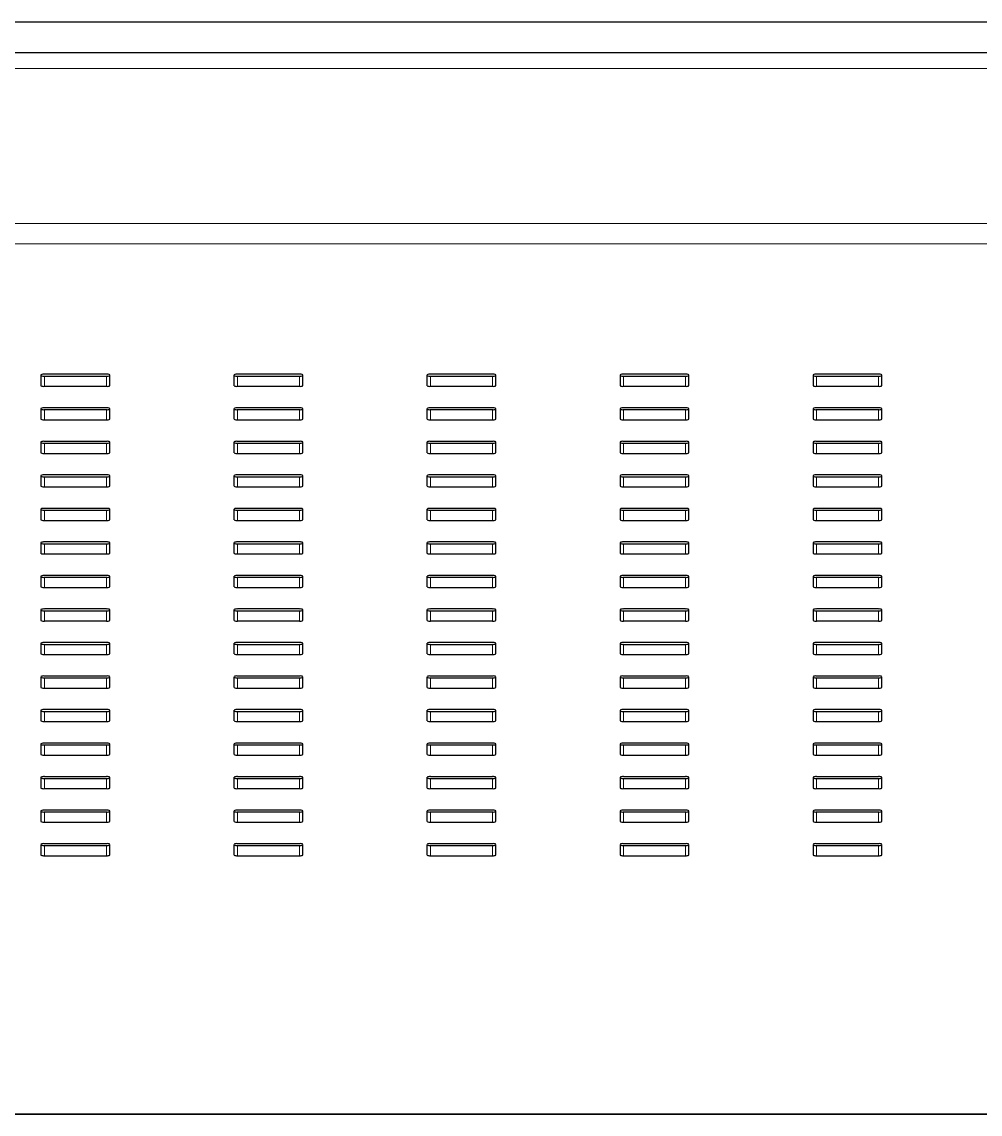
# Model space of a CAD drawing. Header units: millimetres. Extents: x -218071 to -203542, y 15363 to 51382.
# Drawn here: x -217707.48 to -217693.58, y 50530.44 to 50546.28 of the extents above; entities that cross this region are included whole.
import ezdxf

# ---------------------------------------------------------------- set-up
doc = ezdxf.new("R2010")
doc.units = ezdxf.units.MM
doc.header["$LTSCALE"] = 4
doc.layers.add('TPF-EQUIPEMENT', color=7, linetype='Continuous')

msp = doc.modelspace()

# ---------------------------------------------------------------- linework, layer by layer
at = {"layer": 'TPF-EQUIPEMENT', "color": 7, "linetype": 'Continuous', "lineweight": 25, "transparency": 33554671}
for p, q in [((-217721.092, 50546.281), (-217529.42, 50546.281)), ((-217527.006, 50545.831), (-217721.206, 50545.831)), ((-217707.206, 50541.16), (-217707.206, 50541.004)), ((-217706.256, 50541.169), (-217707.156, 50541.169)), ((-217707.156, 50541.143), (-217706.256, 50541.143)), ((-217706.206, 50541.004), (-217706.206, 50541.16)), ((-217704.406, 50541.16), (-217704.406, 50541.004)), ((-217703.456, 50541.169), (-217704.356, 50541.169)), ((-217704.356, 50541.143), (-217703.456, 50541.143)), ((-217703.406, 50541.004), (-217703.406, 50541.16)), ((-217701.606, 50541.16), (-217701.606, 50541.004)), ((-217700.656, 50541.169), (-217701.556, 50541.169)), ((-217701.556, 50541.143), (-217700.656, 50541.143)), ((-217700.606, 50541.004), (-217700.606, 50541.16)), ((-217698.806, 50541.16), (-217698.806, 50541.004)), ((-217697.856, 50541.169), (-217698.756, 50541.169)), ((-217698.756, 50541.143), (-217697.856, 50541.143)), ((-217697.806, 50541.004), (-217697.806, 50541.16)), ((-217696.006, 50541.16), (-217696.006, 50541.004)), ((-217695.056, 50541.169), (-217695.956, 50541.169)), ((-217695.956, 50541.143), (-217695.056, 50541.143)), ((-217695.006, 50541.004), (-217695.006, 50541.16)), ((-217707.156, 50540.995), (-217706.256, 50540.995)), ((-217704.356, 50540.995), (-217703.456, 50540.995)), ((-217701.556, 50540.995), (-217700.656, 50540.995)), ((-217698.756, 50540.995), (-217697.856, 50540.995)), ((-217695.956, 50540.995), (-217695.056, 50540.995)), ((-217707.206, 50540.674), (-217707.206, 50540.518)), ((-217706.256, 50540.683), (-217707.156, 50540.683)), ((-217707.156, 50540.657), (-217706.256, 50540.657)), ((-217706.206, 50540.518), (-217706.206, 50540.674)), ((-217704.406, 50540.674), (-217704.406, 50540.518)), ((-217703.456, 50540.683), (-217704.356, 50540.683)), ((-217704.356, 50540.657), (-217703.456, 50540.657)), ((-217703.406, 50540.518), (-217703.406, 50540.674)), ((-217701.606, 50540.674), (-217701.606, 50540.518)), ((-217700.656, 50540.683), (-217701.556, 50540.683)), ((-217701.556, 50540.657), (-217700.656, 50540.657)), ((-217700.606, 50540.518), (-217700.606, 50540.674)), ((-217698.806, 50540.674), (-217698.806, 50540.518)), ((-217697.856, 50540.683), (-217698.756, 50540.683)), ((-217698.756, 50540.657), (-217697.856, 50540.657)), ((-217697.806, 50540.518), (-217697.806, 50540.674)), ((-217696.006, 50540.674), (-217696.006, 50540.518)), ((-217695.056, 50540.683), (-217695.956, 50540.683)), ((-217695.956, 50540.657), (-217695.056, 50540.657)), ((-217695.006, 50540.518), (-217695.006, 50540.674)), ((-217707.156, 50540.509), (-217706.256, 50540.509)), ((-217704.356, 50540.509), (-217703.456, 50540.509)), ((-217701.556, 50540.509), (-217700.656, 50540.509)), ((-217698.756, 50540.509), (-217697.856, 50540.509)), ((-217695.956, 50540.509), (-217695.056, 50540.509)), ((-217707.206, 50540.188), (-217707.206, 50540.032)), ((-217706.256, 50540.197), (-217707.156, 50540.197)), ((-217707.156, 50540.171), (-217706.256, 50540.171)), ((-217706.206, 50540.032), (-217706.206, 50540.188)), ((-217704.406, 50540.188), (-217704.406, 50540.032)), ((-217703.456, 50540.197), (-217704.356, 50540.197)), ((-217704.356, 50540.171), (-217703.456, 50540.171)), ((-217703.406, 50540.032), (-217703.406, 50540.188)), ((-217701.606, 50540.188), (-217701.606, 50540.032)), ((-217700.656, 50540.197), (-217701.556, 50540.197)), ((-217701.556, 50540.171), (-217700.656, 50540.171)), ((-217700.606, 50540.032), (-217700.606, 50540.188)), ((-217698.806, 50540.188), (-217698.806, 50540.032)), ((-217697.856, 50540.197), (-217698.756, 50540.197)), ((-217698.756, 50540.171), (-217697.856, 50540.171)), ((-217697.806, 50540.032), (-217697.806, 50540.188)), ((-217696.006, 50540.188), (-217696.006, 50540.032)), ((-217695.056, 50540.197), (-217695.956, 50540.197)), ((-217695.956, 50540.171), (-217695.056, 50540.171)), ((-217695.006, 50540.032), (-217695.006, 50540.188)), ((-217707.156, 50540.023), (-217706.256, 50540.023)), ((-217704.356, 50540.023), (-217703.456, 50540.023)), ((-217701.556, 50540.023), (-217700.656, 50540.023)), ((-217698.756, 50540.023), (-217697.856, 50540.023)), ((-217695.956, 50540.023), (-217695.056, 50540.023)), ((-217707.206, 50539.702), (-217707.206, 50539.545)), ((-217706.256, 50539.71), (-217707.156, 50539.71)), ((-217707.156, 50539.684), (-217706.256, 50539.684)), ((-217706.206, 50539.545), (-217706.206, 50539.702)), ((-217704.406, 50539.702), (-217704.406, 50539.545)), ((-217703.456, 50539.71), (-217704.356, 50539.71)), ((-217704.356, 50539.684), (-217703.456, 50539.684)), ((-217703.406, 50539.545), (-217703.406, 50539.702)), ((-217701.606, 50539.702), (-217701.606, 50539.545)), ((-217700.656, 50539.71), (-217701.556, 50539.71)), ((-217701.556, 50539.684), (-217700.656, 50539.684)), ((-217700.606, 50539.545), (-217700.606, 50539.702)), ((-217698.806, 50539.702), (-217698.806, 50539.545)), ((-217697.856, 50539.71), (-217698.756, 50539.71)), ((-217698.756, 50539.684), (-217697.856, 50539.684)), ((-217697.806, 50539.545), (-217697.806, 50539.702)), ((-217696.006, 50539.702), (-217696.006, 50539.545)), ((-217695.056, 50539.71), (-217695.956, 50539.71)), ((-217695.956, 50539.684), (-217695.056, 50539.684)), ((-217695.006, 50539.545), (-217695.006, 50539.702)), ((-217707.156, 50539.537), (-217706.256, 50539.537)), ((-217704.356, 50539.537), (-217703.456, 50539.537)), ((-217701.556, 50539.537), (-217700.656, 50539.537)), ((-217698.756, 50539.537), (-217697.856, 50539.537)), ((-217695.956, 50539.537), (-217695.056, 50539.537)), ((-217707.206, 50539.215), (-217707.206, 50539.059)), ((-217706.256, 50539.224), (-217707.156, 50539.224)), ((-217707.156, 50539.198), (-217706.256, 50539.198)), ((-217706.206, 50539.059), (-217706.206, 50539.215)), ((-217704.406, 50539.215), (-217704.406, 50539.059)), ((-217703.456, 50539.224), (-217704.356, 50539.224)), ((-217704.356, 50539.198), (-217703.456, 50539.198)), ((-217703.406, 50539.059), (-217703.406, 50539.215)), ((-217701.606, 50539.215), (-217701.606, 50539.059)), ((-217700.656, 50539.224), (-217701.556, 50539.224)), ((-217701.556, 50539.198), (-217700.656, 50539.198)), ((-217700.606, 50539.059), (-217700.606, 50539.215)), ((-217698.806, 50539.215), (-217698.806, 50539.059)), ((-217697.856, 50539.224), (-217698.756, 50539.224)), ((-217698.756, 50539.198), (-217697.856, 50539.198)), ((-217697.806, 50539.059), (-217697.806, 50539.215)), ((-217696.006, 50539.215), (-217696.006, 50539.059)), ((-217695.056, 50539.224), (-217695.956, 50539.224)), ((-217695.956, 50539.198), (-217695.056, 50539.198)), ((-217695.006, 50539.059), (-217695.006, 50539.215)), ((-217707.156, 50539.051), (-217706.256, 50539.051)), ((-217704.356, 50539.051), (-217703.456, 50539.051)), ((-217701.556, 50539.051), (-217700.656, 50539.051)), ((-217698.756, 50539.051), (-217697.856, 50539.051)), ((-217695.956, 50539.051), (-217695.056, 50539.051)), ((-217707.206, 50538.729), (-217707.206, 50538.573)), ((-217706.256, 50538.738), (-217707.156, 50538.738)), ((-217707.156, 50538.712), (-217706.256, 50538.712)), ((-217706.206, 50538.573), (-217706.206, 50538.729)), ((-217704.406, 50538.729), (-217704.406, 50538.573)), ((-217703.456, 50538.738), (-217704.356, 50538.738)), ((-217704.356, 50538.712), (-217703.456, 50538.712)), ((-217703.406, 50538.573), (-217703.406, 50538.729)), ((-217701.606, 50538.729), (-217701.606, 50538.573)), ((-217700.656, 50538.738), (-217701.556, 50538.738)), ((-217701.556, 50538.712), (-217700.656, 50538.712)), ((-217700.606, 50538.573), (-217700.606, 50538.729)), ((-217698.806, 50538.729), (-217698.806, 50538.573)), ((-217697.856, 50538.738), (-217698.756, 50538.738)), ((-217698.756, 50538.712), (-217697.856, 50538.712)), ((-217697.806, 50538.573), (-217697.806, 50538.729)), ((-217696.006, 50538.729), (-217696.006, 50538.573)), ((-217695.056, 50538.738), (-217695.956, 50538.738)), ((-217695.956, 50538.712), (-217695.056, 50538.712)), ((-217695.006, 50538.573), (-217695.006, 50538.729)), ((-217707.156, 50538.564), (-217706.256, 50538.564)), ((-217704.356, 50538.564), (-217703.456, 50538.564)), ((-217701.556, 50538.564), (-217700.656, 50538.564)), ((-217698.756, 50538.564), (-217697.856, 50538.564)), ((-217695.956, 50538.564), (-217695.056, 50538.564)), ((-217707.206, 50538.243), (-217707.206, 50538.087)), ((-217706.256, 50538.252), (-217707.156, 50538.252)), ((-217707.156, 50538.226), (-217706.256, 50538.226)), ((-217706.206, 50538.087), (-217706.206, 50538.243)), ((-217704.406, 50538.243), (-217704.406, 50538.087)), ((-217703.456, 50538.252), (-217704.356, 50538.252)), ((-217704.356, 50538.226), (-217703.456, 50538.226)), ((-217703.406, 50538.087), (-217703.406, 50538.243)), ((-217701.606, 50538.243), (-217701.606, 50538.087)), ((-217700.656, 50538.252), (-217701.556, 50538.252)), ((-217701.556, 50538.226), (-217700.656, 50538.226)), ((-217700.606, 50538.087), (-217700.606, 50538.243)), ((-217698.806, 50538.243), (-217698.806, 50538.087)), ((-217697.856, 50538.252), (-217698.756, 50538.252)), ((-217698.756, 50538.226), (-217697.856, 50538.226)), ((-217697.806, 50538.087), (-217697.806, 50538.243)), ((-217696.006, 50538.243), (-217696.006, 50538.087)), ((-217695.056, 50538.252), (-217695.956, 50538.252)), ((-217695.956, 50538.226), (-217695.056, 50538.226)), ((-217695.006, 50538.087), (-217695.006, 50538.243)), ((-217707.156, 50538.078), (-217706.256, 50538.078)), ((-217704.356, 50538.078), (-217703.456, 50538.078)), ((-217701.556, 50538.078), (-217700.656, 50538.078)), ((-217698.756, 50538.078), (-217697.856, 50538.078)), ((-217695.956, 50538.078), (-217695.056, 50538.078)), ((-217707.206, 50537.757), (-217707.206, 50537.601)), ((-217706.256, 50537.766), (-217707.156, 50537.766)), ((-217707.156, 50537.74), (-217706.256, 50537.74)), ((-217706.206, 50537.601), (-217706.206, 50537.757)), ((-217704.406, 50537.757), (-217704.406, 50537.601)), ((-217703.456, 50537.766), (-217704.356, 50537.766)), ((-217704.356, 50537.74), (-217703.456, 50537.74)), ((-217703.406, 50537.601), (-217703.406, 50537.757)), ((-217701.606, 50537.757), (-217701.606, 50537.601)), ((-217700.656, 50537.766), (-217701.556, 50537.766)), ((-217701.556, 50537.74), (-217700.656, 50537.74)), ((-217700.606, 50537.601), (-217700.606, 50537.757)), ((-217698.806, 50537.757), (-217698.806, 50537.601)), ((-217697.856, 50537.766), (-217698.756, 50537.766)), ((-217698.756, 50537.74), (-217697.856, 50537.74)), ((-217697.806, 50537.601), (-217697.806, 50537.757)), ((-217696.006, 50537.757), (-217696.006, 50537.601)), ((-217695.056, 50537.766), (-217695.956, 50537.766)), ((-217695.956, 50537.74), (-217695.056, 50537.74)), ((-217695.006, 50537.601), (-217695.006, 50537.757)), ((-217707.156, 50537.592), (-217706.256, 50537.592)), ((-217704.356, 50537.592), (-217703.456, 50537.592)), ((-217701.556, 50537.592), (-217700.656, 50537.592)), ((-217698.756, 50537.592), (-217697.856, 50537.592)), ((-217695.956, 50537.592), (-217695.056, 50537.592)), ((-217707.206, 50537.271), (-217707.206, 50537.114)), ((-217706.256, 50537.279), (-217707.156, 50537.279)), ((-217707.156, 50537.253), (-217706.256, 50537.253)), ((-217706.206, 50537.114), (-217706.206, 50537.271)), ((-217704.406, 50537.271), (-217704.406, 50537.114)), ((-217703.456, 50537.279), (-217704.356, 50537.279)), ((-217704.356, 50537.253), (-217703.456, 50537.253)), ((-217703.406, 50537.114), (-217703.406, 50537.271)), ((-217701.606, 50537.271), (-217701.606, 50537.114)), ((-217700.656, 50537.279), (-217701.556, 50537.279)), ((-217701.556, 50537.253), (-217700.656, 50537.253)), ((-217700.606, 50537.114), (-217700.606, 50537.271)), ((-217698.806, 50537.271), (-217698.806, 50537.114)), ((-217697.856, 50537.279), (-217698.756, 50537.279)), ((-217698.756, 50537.253), (-217697.856, 50537.253)), ((-217697.806, 50537.114), (-217697.806, 50537.271)), ((-217696.006, 50537.271), (-217696.006, 50537.114)), ((-217695.056, 50537.279), (-217695.956, 50537.279)), ((-217695.956, 50537.253), (-217695.056, 50537.253)), ((-217695.006, 50537.114), (-217695.006, 50537.271)), ((-217707.156, 50537.106), (-217706.256, 50537.106)), ((-217704.356, 50537.106), (-217703.456, 50537.106)), ((-217701.556, 50537.106), (-217700.656, 50537.106)), ((-217698.756, 50537.106), (-217697.856, 50537.106)), ((-217695.956, 50537.106), (-217695.056, 50537.106)), ((-217707.206, 50536.784), (-217707.206, 50536.628)), ((-217706.256, 50536.793), (-217707.156, 50536.793)), ((-217707.156, 50536.767), (-217706.256, 50536.767)), ((-217706.206, 50536.628), (-217706.206, 50536.784)), ((-217704.406, 50536.784), (-217704.406, 50536.628)), ((-217703.456, 50536.793), (-217704.356, 50536.793)), ((-217704.356, 50536.767), (-217703.456, 50536.767)), ((-217703.406, 50536.628), (-217703.406, 50536.784)), ((-217701.606, 50536.784), (-217701.606, 50536.628)), ((-217700.656, 50536.793), (-217701.556, 50536.793)), ((-217701.556, 50536.767), (-217700.656, 50536.767)), ((-217700.606, 50536.628), (-217700.606, 50536.784)), ((-217698.806, 50536.784), (-217698.806, 50536.628)), ((-217697.856, 50536.793), (-217698.756, 50536.793)), ((-217698.756, 50536.767), (-217697.856, 50536.767)), ((-217697.806, 50536.628), (-217697.806, 50536.784)), ((-217696.006, 50536.784), (-217696.006, 50536.628)), ((-217695.056, 50536.793), (-217695.956, 50536.793)), ((-217695.956, 50536.767), (-217695.056, 50536.767)), ((-217695.006, 50536.628), (-217695.006, 50536.784)), ((-217707.156, 50536.619), (-217706.256, 50536.619)), ((-217704.356, 50536.619), (-217703.456, 50536.619)), ((-217701.556, 50536.619), (-217700.656, 50536.619)), ((-217698.756, 50536.619), (-217697.856, 50536.619)), ((-217695.956, 50536.619), (-217695.056, 50536.619)), ((-217707.206, 50536.298), (-217707.206, 50536.142)), ((-217706.256, 50536.307), (-217707.156, 50536.307)), ((-217706.206, 50536.142), (-217706.206, 50536.298)), ((-217704.406, 50536.298), (-217704.406, 50536.142)), ((-217703.456, 50536.307), (-217704.356, 50536.307)), ((-217703.406, 50536.142), (-217703.406, 50536.298)), ((-217701.606, 50536.298), (-217701.606, 50536.142)), ((-217700.656, 50536.307), (-217701.556, 50536.307)), ((-217700.606, 50536.142), (-217700.606, 50536.298)), ((-217698.806, 50536.298), (-217698.806, 50536.142)), ((-217697.856, 50536.307), (-217698.756, 50536.307)), ((-217697.806, 50536.142), (-217697.806, 50536.298)), ((-217696.006, 50536.298), (-217696.006, 50536.142)), ((-217695.056, 50536.307), (-217695.956, 50536.307)), ((-217695.006, 50536.142), (-217695.006, 50536.298)), ((-217707.156, 50536.281), (-217706.256, 50536.281)), ((-217707.156, 50536.133), (-217706.256, 50536.133)), ((-217704.356, 50536.281), (-217703.456, 50536.281)), ((-217704.356, 50536.133), (-217703.456, 50536.133)), ((-217701.556, 50536.281), (-217700.656, 50536.281)), ((-217701.556, 50536.133), (-217700.656, 50536.133)), ((-217698.756, 50536.281), (-217697.856, 50536.281)), ((-217698.756, 50536.133), (-217697.856, 50536.133)), ((-217695.956, 50536.281), (-217695.056, 50536.281)), ((-217695.956, 50536.133), (-217695.056, 50536.133)), ((-217707.206, 50535.812), (-217707.206, 50535.656)), ((-217706.256, 50535.821), (-217707.156, 50535.821)), ((-217706.206, 50535.656), (-217706.206, 50535.812)), ((-217704.406, 50535.812), (-217704.406, 50535.656)), ((-217703.456, 50535.821), (-217704.356, 50535.821)), ((-217703.406, 50535.656), (-217703.406, 50535.812)), ((-217701.606, 50535.812), (-217701.606, 50535.656)), ((-217700.656, 50535.821), (-217701.556, 50535.821)), ((-217700.606, 50535.656), (-217700.606, 50535.812)), ((-217698.806, 50535.812), (-217698.806, 50535.656)), ((-217697.856, 50535.821), (-217698.756, 50535.821)), ((-217697.806, 50535.656), (-217697.806, 50535.812)), ((-217696.006, 50535.812), (-217696.006, 50535.656)), ((-217695.056, 50535.821), (-217695.956, 50535.821)), ((-217695.006, 50535.656), (-217695.006, 50535.812)), ((-217707.156, 50535.795), (-217706.256, 50535.795)), ((-217704.356, 50535.795), (-217703.456, 50535.795)), ((-217701.556, 50535.795), (-217700.656, 50535.795)), ((-217698.756, 50535.795), (-217697.856, 50535.795)), ((-217695.956, 50535.795), (-217695.056, 50535.795)), ((-217707.156, 50535.647), (-217706.256, 50535.647)), ((-217704.356, 50535.647), (-217703.456, 50535.647)), ((-217701.556, 50535.647), (-217700.656, 50535.647)), ((-217698.756, 50535.647), (-217697.856, 50535.647)), ((-217695.956, 50535.647), (-217695.056, 50535.647)), ((-217706.256, 50535.334), (-217707.156, 50535.334)), ((-217703.456, 50535.334), (-217704.356, 50535.334)), ((-217700.656, 50535.334), (-217701.556, 50535.334)), ((-217697.856, 50535.334), (-217698.756, 50535.334)), ((-217695.056, 50535.334), (-217695.956, 50535.334)), ((-217707.206, 50535.326), (-217707.206, 50535.169)), ((-217707.156, 50535.309), (-217706.256, 50535.309)), ((-217706.206, 50535.169), (-217706.206, 50535.326)), ((-217704.406, 50535.326), (-217704.406, 50535.169)), ((-217704.356, 50535.309), (-217703.456, 50535.309)), ((-217703.406, 50535.169), (-217703.406, 50535.326)), ((-217701.606, 50535.326), (-217701.606, 50535.169)), ((-217701.556, 50535.309), (-217700.656, 50535.309)), ((-217700.606, 50535.169), (-217700.606, 50535.326)), ((-217698.806, 50535.326), (-217698.806, 50535.169)), ((-217698.756, 50535.309), (-217697.856, 50535.309)), ((-217697.806, 50535.169), (-217697.806, 50535.326)), ((-217696.006, 50535.326), (-217696.006, 50535.169)), ((-217695.956, 50535.309), (-217695.056, 50535.309)), ((-217695.006, 50535.169), (-217695.006, 50535.326)), ((-217707.156, 50535.161), (-217706.256, 50535.161)), ((-217704.356, 50535.161), (-217703.456, 50535.161)), ((-217701.556, 50535.161), (-217700.656, 50535.161)), ((-217698.756, 50535.161), (-217697.856, 50535.161)), ((-217695.956, 50535.161), (-217695.056, 50535.161)), ((-217707.206, 50534.84), (-217707.206, 50534.683)), ((-217706.256, 50534.848), (-217707.156, 50534.848)), ((-217707.156, 50534.822), (-217706.256, 50534.822)), ((-217706.206, 50534.683), (-217706.206, 50534.84)), ((-217704.406, 50534.84), (-217704.406, 50534.683)), ((-217703.456, 50534.848), (-217704.356, 50534.848)), ((-217704.356, 50534.822), (-217703.456, 50534.822)), ((-217703.406, 50534.683), (-217703.406, 50534.84)), ((-217701.606, 50534.84), (-217701.606, 50534.683)), ((-217700.656, 50534.848), (-217701.556, 50534.848)), ((-217701.556, 50534.822), (-217700.656, 50534.822)), ((-217700.606, 50534.683), (-217700.606, 50534.84)), ((-217698.806, 50534.84), (-217698.806, 50534.683)), ((-217697.856, 50534.848), (-217698.756, 50534.848)), ((-217698.756, 50534.822), (-217697.856, 50534.822)), ((-217697.806, 50534.683), (-217697.806, 50534.84)), ((-217696.006, 50534.84), (-217696.006, 50534.683)), ((-217695.056, 50534.848), (-217695.956, 50534.848)), ((-217695.956, 50534.822), (-217695.056, 50534.822)), ((-217695.006, 50534.683), (-217695.006, 50534.84)), ((-217707.156, 50534.675), (-217706.256, 50534.675)), ((-217704.356, 50534.675), (-217703.456, 50534.675)), ((-217701.556, 50534.675), (-217700.656, 50534.675)), ((-217698.756, 50534.675), (-217697.856, 50534.675)), ((-217695.956, 50534.675), (-217695.056, 50534.675)), ((-217707.206, 50534.353), (-217707.206, 50534.197)), ((-217706.256, 50534.362), (-217707.156, 50534.362)), ((-217707.156, 50534.336), (-217706.256, 50534.336)), ((-217706.206, 50534.197), (-217706.206, 50534.353)), ((-217704.406, 50534.353), (-217704.406, 50534.197)), ((-217703.456, 50534.362), (-217704.356, 50534.362)), ((-217704.356, 50534.336), (-217703.456, 50534.336)), ((-217703.406, 50534.197), (-217703.406, 50534.353)), ((-217701.606, 50534.353), (-217701.606, 50534.197)), ((-217700.656, 50534.362), (-217701.556, 50534.362)), ((-217701.556, 50534.336), (-217700.656, 50534.336)), ((-217700.606, 50534.197), (-217700.606, 50534.353)), ((-217698.806, 50534.353), (-217698.806, 50534.197)), ((-217697.856, 50534.362), (-217698.756, 50534.362)), ((-217698.756, 50534.336), (-217697.856, 50534.336)), ((-217697.806, 50534.197), (-217697.806, 50534.353)), ((-217696.006, 50534.353), (-217696.006, 50534.197)), ((-217695.056, 50534.362), (-217695.956, 50534.362)), ((-217695.956, 50534.336), (-217695.056, 50534.336)), ((-217695.006, 50534.197), (-217695.006, 50534.353)), ((-217707.156, 50534.188), (-217706.256, 50534.188)), ((-217704.356, 50534.188), (-217703.456, 50534.188)), ((-217701.556, 50534.188), (-217700.656, 50534.188)), ((-217698.756, 50534.188), (-217697.856, 50534.188)), ((-217695.956, 50534.188), (-217695.056, 50534.188)), ((-217721.206, 50530.44), (-217527.006, 50530.44))]:
    msp.add_line(p, q, dxfattribs=at)
at = {"layer": 'TPF-EQUIPEMENT', "color": 8, "linetype": 'Continuous', "lineweight": 18, "transparency": 33554671}
for p, q in [((-217721.206, 50545.606), (-217527.006, 50545.606)), ((-217721.206, 50543.357), (-217527.006, 50543.357)), ((-217721.206, 50543.062), (-217527.006, 50543.062)), ((-217707.156, 50541.143), (-217707.156, 50540.995)), ((-217706.256, 50541.143), (-217706.256, 50540.995)), ((-217704.356, 50541.143), (-217704.356, 50540.995)), ((-217703.456, 50541.143), (-217703.456, 50540.995)), ((-217701.556, 50541.143), (-217701.556, 50540.995)), ((-217700.656, 50541.143), (-217700.656, 50540.995)), ((-217698.756, 50541.143), (-217698.756, 50540.995)), ((-217697.856, 50541.143), (-217697.856, 50540.995)), ((-217695.956, 50541.143), (-217695.956, 50540.995)), ((-217695.056, 50541.143), (-217695.056, 50540.995)), ((-217707.156, 50540.657), (-217707.156, 50540.509)), ((-217706.256, 50540.657), (-217706.256, 50540.509)), ((-217704.356, 50540.657), (-217704.356, 50540.509)), ((-217703.456, 50540.657), (-217703.456, 50540.509)), ((-217701.556, 50540.657), (-217701.556, 50540.509)), ((-217700.656, 50540.657), (-217700.656, 50540.509)), ((-217698.756, 50540.657), (-217698.756, 50540.509)), ((-217697.856, 50540.657), (-217697.856, 50540.509)), ((-217695.956, 50540.657), (-217695.956, 50540.509)), ((-217695.056, 50540.657), (-217695.056, 50540.509)), ((-217707.156, 50540.171), (-217707.156, 50540.023)), ((-217706.256, 50540.171), (-217706.256, 50540.023)), ((-217704.356, 50540.171), (-217704.356, 50540.023)), ((-217703.456, 50540.171), (-217703.456, 50540.023)), ((-217701.556, 50540.171), (-217701.556, 50540.023)), ((-217700.656, 50540.171), (-217700.656, 50540.023)), ((-217698.756, 50540.171), (-217698.756, 50540.023)), ((-217697.856, 50540.171), (-217697.856, 50540.023)), ((-217695.956, 50540.171), (-217695.956, 50540.023)), ((-217695.056, 50540.171), (-217695.056, 50540.023)), ((-217707.156, 50539.684), (-217707.156, 50539.537)), ((-217706.256, 50539.684), (-217706.256, 50539.537)), ((-217704.356, 50539.684), (-217704.356, 50539.537)), ((-217703.456, 50539.684), (-217703.456, 50539.537)), ((-217701.556, 50539.684), (-217701.556, 50539.537)), ((-217700.656, 50539.684), (-217700.656, 50539.537)), ((-217698.756, 50539.684), (-217698.756, 50539.537)), ((-217697.856, 50539.684), (-217697.856, 50539.537)), ((-217695.956, 50539.684), (-217695.956, 50539.537)), ((-217695.056, 50539.684), (-217695.056, 50539.537)), ((-217707.156, 50539.198), (-217707.156, 50539.051)), ((-217706.256, 50539.198), (-217706.256, 50539.051)), ((-217704.356, 50539.198), (-217704.356, 50539.051)), ((-217703.456, 50539.198), (-217703.456, 50539.051)), ((-217701.556, 50539.198), (-217701.556, 50539.051)), ((-217700.656, 50539.198), (-217700.656, 50539.051)), ((-217698.756, 50539.198), (-217698.756, 50539.051)), ((-217697.856, 50539.198), (-217697.856, 50539.051)), ((-217695.956, 50539.198), (-217695.956, 50539.051)), ((-217695.056, 50539.198), (-217695.056, 50539.051)), ((-217707.156, 50538.712), (-217707.156, 50538.564)), ((-217706.256, 50538.712), (-217706.256, 50538.564)), ((-217704.356, 50538.712), (-217704.356, 50538.564)), ((-217703.456, 50538.712), (-217703.456, 50538.564)), ((-217701.556, 50538.712), (-217701.556, 50538.564)), ((-217700.656, 50538.712), (-217700.656, 50538.564)), ((-217698.756, 50538.712), (-217698.756, 50538.564)), ((-217697.856, 50538.712), (-217697.856, 50538.564)), ((-217695.956, 50538.712), (-217695.956, 50538.564)), ((-217695.056, 50538.712), (-217695.056, 50538.564)), ((-217707.156, 50538.226), (-217707.156, 50538.078)), ((-217706.256, 50538.226), (-217706.256, 50538.078)), ((-217704.356, 50538.226), (-217704.356, 50538.078)), ((-217703.456, 50538.226), (-217703.456, 50538.078)), ((-217701.556, 50538.226), (-217701.556, 50538.078)), ((-217700.656, 50538.226), (-217700.656, 50538.078)), ((-217698.756, 50538.226), (-217698.756, 50538.078)), ((-217697.856, 50538.226), (-217697.856, 50538.078)), ((-217695.956, 50538.226), (-217695.956, 50538.078)), ((-217695.056, 50538.226), (-217695.056, 50538.078)), ((-217707.156, 50537.74), (-217707.156, 50537.592)), ((-217706.256, 50537.74), (-217706.256, 50537.592)), ((-217704.356, 50537.74), (-217704.356, 50537.592)), ((-217703.456, 50537.74), (-217703.456, 50537.592)), ((-217701.556, 50537.74), (-217701.556, 50537.592)), ((-217700.656, 50537.74), (-217700.656, 50537.592)), ((-217698.756, 50537.74), (-217698.756, 50537.592)), ((-217697.856, 50537.74), (-217697.856, 50537.592)), ((-217695.956, 50537.74), (-217695.956, 50537.592)), ((-217695.056, 50537.74), (-217695.056, 50537.592)), ((-217707.156, 50537.253), (-217707.156, 50537.106)), ((-217706.256, 50537.253), (-217706.256, 50537.106)), ((-217704.356, 50537.253), (-217704.356, 50537.106)), ((-217703.456, 50537.253), (-217703.456, 50537.106)), ((-217701.556, 50537.253), (-217701.556, 50537.106)), ((-217700.656, 50537.253), (-217700.656, 50537.106)), ((-217698.756, 50537.253), (-217698.756, 50537.106)), ((-217697.856, 50537.253), (-217697.856, 50537.106)), ((-217695.956, 50537.253), (-217695.956, 50537.106)), ((-217695.056, 50537.253), (-217695.056, 50537.106)), ((-217707.156, 50536.767), (-217707.156, 50536.619)), ((-217706.256, 50536.767), (-217706.256, 50536.619)), ((-217704.356, 50536.767), (-217704.356, 50536.619)), ((-217703.456, 50536.767), (-217703.456, 50536.619)), ((-217701.556, 50536.767), (-217701.556, 50536.619)), ((-217700.656, 50536.767), (-217700.656, 50536.619)), ((-217698.756, 50536.767), (-217698.756, 50536.619)), ((-217697.856, 50536.767), (-217697.856, 50536.619)), ((-217695.956, 50536.767), (-217695.956, 50536.619)), ((-217695.056, 50536.767), (-217695.056, 50536.619)), ((-217707.156, 50536.281), (-217707.156, 50536.133)), ((-217706.256, 50536.281), (-217706.256, 50536.133)), ((-217704.356, 50536.281), (-217704.356, 50536.133)), ((-217703.456, 50536.281), (-217703.456, 50536.133)), ((-217701.556, 50536.281), (-217701.556, 50536.133)), ((-217700.656, 50536.281), (-217700.656, 50536.133)), ((-217698.756, 50536.281), (-217698.756, 50536.133)), ((-217697.856, 50536.281), (-217697.856, 50536.133)), ((-217695.956, 50536.281), (-217695.956, 50536.133)), ((-217695.056, 50536.281), (-217695.056, 50536.133)), ((-217707.156, 50535.795), (-217707.156, 50535.647)), ((-217706.256, 50535.795), (-217706.256, 50535.647)), ((-217704.356, 50535.795), (-217704.356, 50535.647)), ((-217703.456, 50535.795), (-217703.456, 50535.647)), ((-217701.556, 50535.795), (-217701.556, 50535.647)), ((-217700.656, 50535.795), (-217700.656, 50535.647)), ((-217698.756, 50535.795), (-217698.756, 50535.647)), ((-217697.856, 50535.795), (-217697.856, 50535.647)), ((-217695.956, 50535.795), (-217695.956, 50535.647)), ((-217695.056, 50535.795), (-217695.056, 50535.647)), ((-217707.156, 50535.309), (-217707.156, 50535.161)), ((-217706.256, 50535.309), (-217706.256, 50535.161)), ((-217704.356, 50535.309), (-217704.356, 50535.161)), ((-217703.456, 50535.309), (-217703.456, 50535.161)), ((-217701.556, 50535.309), (-217701.556, 50535.161)), ((-217700.656, 50535.309), (-217700.656, 50535.161)), ((-217698.756, 50535.309), (-217698.756, 50535.161)), ((-217697.856, 50535.309), (-217697.856, 50535.161)), ((-217695.956, 50535.309), (-217695.956, 50535.161)), ((-217695.056, 50535.309), (-217695.056, 50535.161)), ((-217707.156, 50534.822), (-217707.156, 50534.675)), ((-217706.256, 50534.822), (-217706.256, 50534.675)), ((-217704.356, 50534.822), (-217704.356, 50534.675)), ((-217703.456, 50534.822), (-217703.456, 50534.675)), ((-217701.556, 50534.822), (-217701.556, 50534.675)), ((-217700.656, 50534.822), (-217700.656, 50534.675)), ((-217698.756, 50534.822), (-217698.756, 50534.675)), ((-217697.856, 50534.822), (-217697.856, 50534.675)), ((-217695.956, 50534.822), (-217695.956, 50534.675)), ((-217695.056, 50534.822), (-217695.056, 50534.675)), ((-217707.156, 50534.336), (-217707.156, 50534.188)), ((-217706.256, 50534.336), (-217706.256, 50534.188)), ((-217704.356, 50534.336), (-217704.356, 50534.188)), ((-217703.456, 50534.336), (-217703.456, 50534.188)), ((-217701.556, 50534.336), (-217701.556, 50534.188)), ((-217700.656, 50534.336), (-217700.656, 50534.188)), ((-217698.756, 50534.336), (-217698.756, 50534.188)), ((-217697.856, 50534.336), (-217697.856, 50534.188)), ((-217695.956, 50534.336), (-217695.956, 50534.188)), ((-217695.056, 50534.336), (-217695.056, 50534.188)), ((-217721.206, 50530.445), (-217527.006, 50530.445))]:
    msp.add_line(p, q, dxfattribs=at)
at = {"layer": 'TPF-EQUIPEMENT', "color": 7, "linetype": 'Continuous', "lineweight": 25, "transparency": 33554671}
for centre, start, end in [((-217707.168, 50541.091), 81.2205, 118.4816), ((-217707.168, 50541.222), 241.5184, 278.7795), ((-217706.244, 50541.091), 61.5184, 98.7795), ((-217706.244, 50541.222), 261.2205, 298.4816), ((-217704.368, 50541.091), 81.2205, 118.4816), ((-217704.368, 50541.222), 241.5184, 278.7795), ((-217703.444, 50541.091), 61.5184, 98.7795), ((-217703.444, 50541.222), 261.2205, 298.4816), ((-217701.568, 50541.091), 81.2205, 118.4816), ((-217701.568, 50541.222), 241.5184, 278.7795), ((-217700.644, 50541.091), 61.5184, 98.7795), ((-217700.644, 50541.222), 261.2205, 298.4816), ((-217698.768, 50541.091), 81.2205, 118.4816), ((-217698.768, 50541.222), 241.5184, 278.7795), ((-217697.844, 50541.091), 61.5184, 98.7795), ((-217697.844, 50541.222), 261.2205, 298.4816), ((-217695.968, 50541.091), 81.2205, 118.4816), ((-217695.968, 50541.222), 241.5184, 278.7795), ((-217695.044, 50541.091), 61.5184, 98.7795), ((-217695.044, 50541.222), 261.2205, 298.4816), ((-217707.168, 50541.074), 241.5184, 278.7795), ((-217706.244, 50541.074), 261.2205, 298.4816), ((-217704.368, 50541.074), 241.5184, 278.7795), ((-217703.444, 50541.074), 261.2205, 298.4816), ((-217701.568, 50541.074), 241.5184, 278.7795), ((-217700.644, 50541.074), 261.2205, 298.4816), ((-217698.768, 50541.074), 241.5184, 278.7795), ((-217697.844, 50541.074), 261.2205, 298.4816), ((-217695.968, 50541.074), 241.5184, 278.7795), ((-217695.044, 50541.074), 261.2205, 298.4816), ((-217707.168, 50540.604), 81.2205, 118.4816), ((-217707.168, 50540.735), 241.5184, 278.7795), ((-217706.244, 50540.604), 61.5184, 98.7795), ((-217706.244, 50540.735), 261.2205, 298.4816), ((-217704.368, 50540.604), 81.2205, 118.4816), ((-217704.368, 50540.735), 241.5184, 278.7795), ((-217703.444, 50540.604), 61.5184, 98.7795), ((-217703.444, 50540.735), 261.2205, 298.4816), ((-217701.568, 50540.604), 81.2205, 118.4816), ((-217701.568, 50540.735), 241.5184, 278.7795), ((-217700.644, 50540.604), 61.5184, 98.7795), ((-217700.644, 50540.735), 261.2205, 298.4816), ((-217698.768, 50540.604), 81.2205, 118.4816), ((-217698.768, 50540.735), 241.5184, 278.7795), ((-217697.844, 50540.604), 61.5184, 98.7795), ((-217697.844, 50540.735), 261.2205, 298.4816), ((-217695.968, 50540.604), 81.2205, 118.4816), ((-217695.968, 50540.735), 241.5184, 278.7795), ((-217695.044, 50540.604), 61.5184, 98.7795), ((-217695.044, 50540.735), 261.2205, 298.4816), ((-217707.168, 50540.588), 241.5184, 278.7795), ((-217706.244, 50540.588), 261.2205, 298.4816), ((-217704.368, 50540.588), 241.5184, 278.7795), ((-217703.444, 50540.588), 261.2205, 298.4816), ((-217701.568, 50540.588), 241.5184, 278.7795), ((-217700.644, 50540.588), 261.2205, 298.4816), ((-217698.768, 50540.588), 241.5184, 278.7795), ((-217697.844, 50540.588), 261.2205, 298.4816), ((-217695.968, 50540.588), 241.5184, 278.7795), ((-217695.044, 50540.588), 261.2205, 298.4816), ((-217707.168, 50540.118), 81.2205, 118.4816), ((-217707.168, 50540.249), 241.5184, 278.7795), ((-217706.244, 50540.118), 61.5184, 98.7795), ((-217706.244, 50540.249), 261.2205, 298.4816), ((-217704.368, 50540.118), 81.2205, 118.4816), ((-217704.368, 50540.249), 241.5184, 278.7795), ((-217703.444, 50540.118), 61.5184, 98.7795), ((-217703.444, 50540.249), 261.2205, 298.4816), ((-217701.568, 50540.118), 81.2205, 118.4816), ((-217701.568, 50540.249), 241.5184, 278.7795), ((-217700.644, 50540.118), 61.5184, 98.7795), ((-217700.644, 50540.249), 261.2205, 298.4816), ((-217698.768, 50540.118), 81.2205, 118.4816), ((-217698.768, 50540.249), 241.5184, 278.7795), ((-217697.844, 50540.118), 61.5184, 98.7795), ((-217697.844, 50540.249), 261.2205, 298.4816), ((-217695.968, 50540.118), 81.2205, 118.4816), ((-217695.968, 50540.249), 241.5184, 278.7795), ((-217695.044, 50540.118), 61.5184, 98.7795), ((-217695.044, 50540.249), 261.2205, 298.4816), ((-217707.168, 50540.101), 241.5184, 278.7795), ((-217706.244, 50540.101), 261.2205, 298.4816), ((-217704.368, 50540.101), 241.5184, 278.7795), ((-217703.444, 50540.101), 261.2205, 298.4816), ((-217701.568, 50540.101), 241.5184, 278.7795), ((-217700.644, 50540.101), 261.2205, 298.4816), ((-217698.768, 50540.101), 241.5184, 278.7795), ((-217697.844, 50540.101), 261.2205, 298.4816), ((-217695.968, 50540.101), 241.5184, 278.7795), ((-217695.044, 50540.101), 261.2205, 298.4816), ((-217707.168, 50539.632), 81.2205, 118.4816), ((-217707.168, 50539.763), 241.5184, 278.7795), ((-217706.244, 50539.632), 61.5184, 98.7795), ((-217706.244, 50539.763), 261.2205, 298.4816), ((-217704.368, 50539.632), 81.2205, 118.4816), ((-217704.368, 50539.763), 241.5184, 278.7795), ((-217703.444, 50539.632), 61.5184, 98.7795), ((-217703.444, 50539.763), 261.2205, 298.4816), ((-217701.568, 50539.632), 81.2205, 118.4816), ((-217701.568, 50539.763), 241.5184, 278.7795), ((-217700.644, 50539.632), 61.5184, 98.7795), ((-217700.644, 50539.763), 261.2205, 298.4816), ((-217698.768, 50539.632), 81.2205, 118.4816), ((-217698.768, 50539.763), 241.5184, 278.7795), ((-217697.844, 50539.632), 61.5184, 98.7795), ((-217697.844, 50539.763), 261.2205, 298.4816), ((-217695.968, 50539.632), 81.2205, 118.4816), ((-217695.968, 50539.763), 241.5184, 278.7795), ((-217695.044, 50539.632), 61.5184, 98.7795), ((-217695.044, 50539.763), 261.2205, 298.4816), ((-217707.168, 50539.615), 241.5184, 278.7795), ((-217706.244, 50539.615), 261.2205, 298.4816), ((-217704.368, 50539.615), 241.5184, 278.7795), ((-217703.444, 50539.615), 261.2205, 298.4816), ((-217701.568, 50539.615), 241.5184, 278.7795), ((-217700.644, 50539.615), 261.2205, 298.4816), ((-217698.768, 50539.615), 241.5184, 278.7795), ((-217697.844, 50539.615), 261.2205, 298.4816), ((-217695.968, 50539.615), 241.5184, 278.7795), ((-217695.044, 50539.615), 261.2205, 298.4816), ((-217707.168, 50539.146), 81.2205, 118.4816), ((-217707.168, 50539.277), 241.5184, 278.7795), ((-217706.244, 50539.146), 61.5184, 98.7795), ((-217706.244, 50539.277), 261.2205, 298.4816), ((-217704.368, 50539.146), 81.2205, 118.4816), ((-217704.368, 50539.277), 241.5184, 278.7795), ((-217703.444, 50539.146), 61.5184, 98.7795), ((-217703.444, 50539.277), 261.2205, 298.4816), ((-217701.568, 50539.146), 81.2205, 118.4816), ((-217701.568, 50539.277), 241.5184, 278.7795), ((-217700.644, 50539.146), 61.5184, 98.7795), ((-217700.644, 50539.277), 261.2205, 298.4816), ((-217698.768, 50539.146), 81.2205, 118.4816), ((-217698.768, 50539.277), 241.5184, 278.7795), ((-217697.844, 50539.146), 61.5184, 98.7795), ((-217697.844, 50539.277), 261.2205, 298.4816), ((-217695.968, 50539.146), 81.2205, 118.4816), ((-217695.968, 50539.277), 241.5184, 278.7795), ((-217695.044, 50539.146), 61.5184, 98.7795), ((-217695.044, 50539.277), 261.2205, 298.4816), ((-217707.168, 50539.129), 241.5184, 278.7795), ((-217706.244, 50539.129), 261.2205, 298.4816), ((-217704.368, 50539.129), 241.5184, 278.7795), ((-217703.444, 50539.129), 261.2205, 298.4816), ((-217701.568, 50539.129), 241.5184, 278.7795), ((-217700.644, 50539.129), 261.2205, 298.4816), ((-217698.768, 50539.129), 241.5184, 278.7795), ((-217697.844, 50539.129), 261.2205, 298.4816), ((-217695.968, 50539.129), 241.5184, 278.7795), ((-217695.044, 50539.129), 261.2205, 298.4816), ((-217707.168, 50538.659), 81.2205, 118.4816), ((-217707.168, 50538.791), 241.5184, 278.7795), ((-217706.244, 50538.659), 61.5184, 98.7795), ((-217706.244, 50538.791), 261.2205, 298.4816), ((-217704.368, 50538.659), 81.2205, 118.4816), ((-217704.368, 50538.791), 241.5184, 278.7795), ((-217703.444, 50538.659), 61.5184, 98.7795), ((-217703.444, 50538.791), 261.2205, 298.4816), ((-217701.568, 50538.659), 81.2205, 118.4816), ((-217701.568, 50538.791), 241.5184, 278.7795), ((-217700.644, 50538.659), 61.5184, 98.7795), ((-217700.644, 50538.791), 261.2205, 298.4816), ((-217698.768, 50538.659), 81.2205, 118.4816), ((-217698.768, 50538.791), 241.5184, 278.7795), ((-217697.844, 50538.659), 61.5184, 98.7795), ((-217697.844, 50538.791), 261.2205, 298.4816), ((-217695.968, 50538.659), 81.2205, 118.4816), ((-217695.968, 50538.791), 241.5184, 278.7795), ((-217695.044, 50538.659), 61.5184, 98.7795), ((-217695.044, 50538.791), 261.2205, 298.4816), ((-217707.168, 50538.643), 241.5184, 278.7795), ((-217706.244, 50538.643), 261.2205, 298.4816), ((-217704.368, 50538.643), 241.5184, 278.7795), ((-217703.444, 50538.643), 261.2205, 298.4816), ((-217701.568, 50538.643), 241.5184, 278.7795), ((-217700.644, 50538.643), 261.2205, 298.4816), ((-217698.768, 50538.643), 241.5184, 278.7795), ((-217697.844, 50538.643), 261.2205, 298.4816), ((-217695.968, 50538.643), 241.5184, 278.7795), ((-217695.044, 50538.643), 261.2205, 298.4816), ((-217707.168, 50538.173), 81.2205, 118.4816), ((-217707.168, 50538.304), 241.5184, 278.7795), ((-217706.244, 50538.173), 61.5184, 98.7795), ((-217706.244, 50538.304), 261.2205, 298.4816), ((-217704.368, 50538.173), 81.2205, 118.4816), ((-217704.368, 50538.304), 241.5184, 278.7795), ((-217703.444, 50538.173), 61.5184, 98.7795), ((-217703.444, 50538.304), 261.2205, 298.4816), ((-217701.568, 50538.173), 81.2205, 118.4816), ((-217701.568, 50538.304), 241.5184, 278.7795), ((-217700.644, 50538.173), 61.5184, 98.7795), ((-217700.644, 50538.304), 261.2205, 298.4816), ((-217698.768, 50538.173), 81.2205, 118.4816), ((-217698.768, 50538.304), 241.5184, 278.7795), ((-217697.844, 50538.173), 61.5184, 98.7795), ((-217697.844, 50538.304), 261.2205, 298.4816), ((-217695.968, 50538.173), 81.2205, 118.4816), ((-217695.968, 50538.304), 241.5184, 278.7795), ((-217695.044, 50538.173), 61.5184, 98.7795), ((-217695.044, 50538.304), 261.2205, 298.4816), ((-217707.168, 50538.157), 241.5184, 278.7795), ((-217706.244, 50538.157), 261.2205, 298.4816), ((-217704.368, 50538.157), 241.5184, 278.7795), ((-217703.444, 50538.157), 261.2205, 298.4816), ((-217701.568, 50538.157), 241.5184, 278.7795), ((-217700.644, 50538.157), 261.2205, 298.4816), ((-217698.768, 50538.157), 241.5184, 278.7795), ((-217697.844, 50538.157), 261.2205, 298.4816), ((-217695.968, 50538.157), 241.5184, 278.7795), ((-217695.044, 50538.157), 261.2205, 298.4816), ((-217707.168, 50537.687), 81.2205, 118.4816), ((-217707.168, 50537.818), 241.5184, 278.7795), ((-217706.244, 50537.687), 61.5184, 98.7795), ((-217706.244, 50537.818), 261.2205, 298.4816), ((-217704.368, 50537.687), 81.2205, 118.4816), ((-217704.368, 50537.818), 241.5184, 278.7795), ((-217703.444, 50537.687), 61.5184, 98.7795), ((-217703.444, 50537.818), 261.2205, 298.4816), ((-217701.568, 50537.687), 81.2205, 118.4816), ((-217701.568, 50537.818), 241.5184, 278.7795), ((-217700.644, 50537.687), 61.5184, 98.7795), ((-217700.644, 50537.818), 261.2205, 298.4816), ((-217698.768, 50537.687), 81.2205, 118.4816), ((-217698.768, 50537.818), 241.5184, 278.7795), ((-217697.844, 50537.687), 61.5184, 98.7795), ((-217697.844, 50537.818), 261.2205, 298.4816), ((-217695.968, 50537.687), 81.2205, 118.4816), ((-217695.968, 50537.818), 241.5184, 278.7795), ((-217695.044, 50537.687), 61.5184, 98.7795), ((-217695.044, 50537.818), 261.2205, 298.4816), ((-217707.168, 50537.67), 241.5184, 278.7795), ((-217706.244, 50537.67), 261.2205, 298.4816), ((-217704.368, 50537.67), 241.5184, 278.7795), ((-217703.444, 50537.67), 261.2205, 298.4816), ((-217701.568, 50537.67), 241.5184, 278.7795), ((-217700.644, 50537.67), 261.2205, 298.4816), ((-217698.768, 50537.67), 241.5184, 278.7795), ((-217697.844, 50537.67), 261.2205, 298.4816), ((-217695.968, 50537.67), 241.5184, 278.7795), ((-217695.044, 50537.67), 261.2205, 298.4816), ((-217707.168, 50537.201), 81.2205, 118.4816), ((-217707.168, 50537.332), 241.5184, 278.7795), ((-217706.244, 50537.201), 61.5184, 98.7795), ((-217706.244, 50537.332), 261.2205, 298.4816), ((-217704.368, 50537.201), 81.2205, 118.4816), ((-217704.368, 50537.332), 241.5184, 278.7795), ((-217703.444, 50537.201), 61.5184, 98.7795), ((-217703.444, 50537.332), 261.2205, 298.4816), ((-217701.568, 50537.201), 81.2205, 118.4816), ((-217701.568, 50537.332), 241.5184, 278.7795), ((-217700.644, 50537.201), 61.5184, 98.7795), ((-217700.644, 50537.332), 261.2205, 298.4816), ((-217698.768, 50537.201), 81.2205, 118.4816), ((-217698.768, 50537.332), 241.5184, 278.7795), ((-217697.844, 50537.201), 61.5184, 98.7795), ((-217697.844, 50537.332), 261.2205, 298.4816), ((-217695.968, 50537.201), 81.2205, 118.4816), ((-217695.968, 50537.332), 241.5184, 278.7795), ((-217695.044, 50537.201), 61.5184, 98.7795), ((-217695.044, 50537.332), 261.2205, 298.4816), ((-217707.168, 50537.184), 241.5184, 278.7795), ((-217706.244, 50537.184), 261.2205, 298.4816), ((-217704.368, 50537.184), 241.5184, 278.7795), ((-217703.444, 50537.184), 261.2205, 298.4816), ((-217701.568, 50537.184), 241.5184, 278.7795), ((-217700.644, 50537.184), 261.2205, 298.4816), ((-217698.768, 50537.184), 241.5184, 278.7795), ((-217697.844, 50537.184), 261.2205, 298.4816), ((-217695.968, 50537.184), 241.5184, 278.7795), ((-217695.044, 50537.184), 261.2205, 298.4816), ((-217707.168, 50536.715), 81.2205, 118.4816), ((-217707.168, 50536.846), 241.5184, 278.7795), ((-217706.244, 50536.715), 61.5184, 98.7795), ((-217706.244, 50536.846), 261.2205, 298.4816), ((-217704.368, 50536.715), 81.2205, 118.4816), ((-217704.368, 50536.846), 241.5184, 278.7795), ((-217703.444, 50536.715), 61.5184, 98.7795), ((-217703.444, 50536.846), 261.2205, 298.4816), ((-217701.568, 50536.715), 81.2205, 118.4816), ((-217701.568, 50536.846), 241.5184, 278.7795), ((-217700.644, 50536.715), 61.5184, 98.7795), ((-217700.644, 50536.846), 261.2205, 298.4816), ((-217698.768, 50536.715), 81.2205, 118.4816), ((-217698.768, 50536.846), 241.5184, 278.7795), ((-217697.844, 50536.715), 61.5184, 98.7795), ((-217697.844, 50536.846), 261.2205, 298.4816), ((-217695.968, 50536.715), 81.2205, 118.4816), ((-217695.968, 50536.846), 241.5184, 278.7795), ((-217695.044, 50536.715), 61.5184, 98.7795), ((-217695.044, 50536.846), 261.2205, 298.4816), ((-217707.168, 50536.698), 241.5184, 278.7795), ((-217706.244, 50536.698), 261.2205, 298.4816), ((-217704.368, 50536.698), 241.5184, 278.7795), ((-217703.444, 50536.698), 261.2205, 298.4816), ((-217701.568, 50536.698), 241.5184, 278.7795), ((-217700.644, 50536.698), 261.2205, 298.4816), ((-217698.768, 50536.698), 241.5184, 278.7795), ((-217697.844, 50536.698), 261.2205, 298.4816), ((-217695.968, 50536.698), 241.5184, 278.7795), ((-217695.044, 50536.698), 261.2205, 298.4816), ((-217707.168, 50536.228), 81.2205, 118.4816), ((-217707.168, 50536.359), 241.5184, 278.7795), ((-217706.244, 50536.228), 61.5184, 98.7795), ((-217706.244, 50536.359), 261.2205, 298.4816), ((-217704.368, 50536.228), 81.2205, 118.4816), ((-217704.368, 50536.359), 241.5184, 278.7795), ((-217703.444, 50536.228), 61.5184, 98.7795), ((-217703.444, 50536.359), 261.2205, 298.4816), ((-217701.568, 50536.228), 81.2205, 118.4816), ((-217701.568, 50536.359), 241.5184, 278.7795), ((-217700.644, 50536.228), 61.5184, 98.7795), ((-217700.644, 50536.359), 261.2205, 298.4816), ((-217698.768, 50536.228), 81.2205, 118.4816), ((-217698.768, 50536.359), 241.5184, 278.7795), ((-217697.844, 50536.228), 61.5184, 98.7795), ((-217697.844, 50536.359), 261.2205, 298.4816), ((-217695.968, 50536.228), 81.2205, 118.4816), ((-217695.968, 50536.359), 241.5184, 278.7795), ((-217695.044, 50536.228), 61.5184, 98.7795), ((-217695.044, 50536.359), 261.2205, 298.4816), ((-217707.168, 50536.212), 241.5184, 278.7795), ((-217706.244, 50536.212), 261.2205, 298.4816), ((-217704.368, 50536.212), 241.5184, 278.7795), ((-217703.444, 50536.212), 261.2205, 298.4816), ((-217701.568, 50536.212), 241.5184, 278.7795), ((-217700.644, 50536.212), 261.2205, 298.4816), ((-217698.768, 50536.212), 241.5184, 278.7795), ((-217697.844, 50536.212), 261.2205, 298.4816), ((-217695.968, 50536.212), 241.5184, 278.7795), ((-217695.044, 50536.212), 261.2205, 298.4816), ((-217707.168, 50535.742), 81.2205, 118.4816), ((-217706.244, 50535.742), 61.5184, 98.7795), ((-217704.368, 50535.742), 81.2205, 118.4816), ((-217703.444, 50535.742), 61.5184, 98.7795), ((-217701.568, 50535.742), 81.2205, 118.4816), ((-217700.644, 50535.742), 61.5184, 98.7795), ((-217698.768, 50535.742), 81.2205, 118.4816), ((-217697.844, 50535.742), 61.5184, 98.7795), ((-217695.968, 50535.742), 81.2205, 118.4816), ((-217695.044, 50535.742), 61.5184, 98.7795), ((-217707.168, 50535.873), 241.5184, 278.7795), ((-217707.168, 50535.726), 241.5184, 278.7795), ((-217706.244, 50535.873), 261.2205, 298.4816), ((-217706.244, 50535.726), 261.2205, 298.4816), ((-217704.368, 50535.873), 241.5184, 278.7795), ((-217704.368, 50535.726), 241.5184, 278.7795), ((-217703.444, 50535.873), 261.2205, 298.4816), ((-217703.444, 50535.726), 261.2205, 298.4816), ((-217701.568, 50535.873), 241.5184, 278.7795), ((-217701.568, 50535.726), 241.5184, 278.7795), ((-217700.644, 50535.873), 261.2205, 298.4816), ((-217700.644, 50535.726), 261.2205, 298.4816), ((-217698.768, 50535.873), 241.5184, 278.7795), ((-217698.768, 50535.726), 241.5184, 278.7795), ((-217697.844, 50535.873), 261.2205, 298.4816), ((-217697.844, 50535.726), 261.2205, 298.4816), ((-217695.968, 50535.873), 241.5184, 278.7795), ((-217695.968, 50535.726), 241.5184, 278.7795), ((-217695.044, 50535.873), 261.2205, 298.4816), ((-217695.044, 50535.726), 261.2205, 298.4816), ((-217707.168, 50535.256), 81.2205, 118.4816), ((-217706.244, 50535.256), 61.5184, 98.7795), ((-217704.368, 50535.256), 81.2205, 118.4816), ((-217703.444, 50535.256), 61.5184, 98.7795), ((-217701.568, 50535.256), 81.2205, 118.4816), ((-217700.644, 50535.256), 61.5184, 98.7795), ((-217698.768, 50535.256), 81.2205, 118.4816), ((-217697.844, 50535.256), 61.5184, 98.7795), ((-217695.968, 50535.256), 81.2205, 118.4816), ((-217695.044, 50535.256), 61.5184, 98.7795), ((-217707.168, 50535.387), 241.5184, 278.7795), ((-217706.244, 50535.387), 261.2205, 298.4816), ((-217704.368, 50535.387), 241.5184, 278.7795), ((-217703.444, 50535.387), 261.2205, 298.4816), ((-217701.568, 50535.387), 241.5184, 278.7795), ((-217700.644, 50535.387), 261.2205, 298.4816), ((-217698.768, 50535.387), 241.5184, 278.7795), ((-217697.844, 50535.387), 261.2205, 298.4816), ((-217695.968, 50535.387), 241.5184, 278.7795), ((-217695.044, 50535.387), 261.2205, 298.4816), ((-217707.168, 50535.239), 241.5184, 278.7795), ((-217706.244, 50535.239), 261.2205, 298.4816), ((-217704.368, 50535.239), 241.5184, 278.7795), ((-217703.444, 50535.239), 261.2205, 298.4816), ((-217701.568, 50535.239), 241.5184, 278.7795), ((-217700.644, 50535.239), 261.2205, 298.4816), ((-217698.768, 50535.239), 241.5184, 278.7795), ((-217697.844, 50535.239), 261.2205, 298.4816), ((-217695.968, 50535.239), 241.5184, 278.7795), ((-217695.044, 50535.239), 261.2205, 298.4816), ((-217707.168, 50534.77), 81.2205, 118.4816), ((-217707.168, 50534.901), 241.5184, 278.7795), ((-217706.244, 50534.77), 61.5184, 98.7795), ((-217706.244, 50534.901), 261.2205, 298.4816), ((-217704.368, 50534.77), 81.2205, 118.4816), ((-217704.368, 50534.901), 241.5184, 278.7795), ((-217703.444, 50534.77), 61.5184, 98.7795), ((-217703.444, 50534.901), 261.2205, 298.4816), ((-217701.568, 50534.77), 81.2205, 118.4816), ((-217701.568, 50534.901), 241.5184, 278.7795), ((-217700.644, 50534.77), 61.5184, 98.7795), ((-217700.644, 50534.901), 261.2205, 298.4816), ((-217698.768, 50534.77), 81.2205, 118.4816), ((-217698.768, 50534.901), 241.5184, 278.7795), ((-217697.844, 50534.77), 61.5184, 98.7795), ((-217697.844, 50534.901), 261.2205, 298.4816), ((-217695.968, 50534.77), 81.2205, 118.4816), ((-217695.968, 50534.901), 241.5184, 278.7795), ((-217695.044, 50534.77), 61.5184, 98.7795), ((-217695.044, 50534.901), 261.2205, 298.4816), ((-217707.168, 50534.753), 241.5184, 278.7795), ((-217706.244, 50534.753), 261.2205, 298.4816), ((-217704.368, 50534.753), 241.5184, 278.7795), ((-217703.444, 50534.753), 261.2205, 298.4816), ((-217701.568, 50534.753), 241.5184, 278.7795), ((-217700.644, 50534.753), 261.2205, 298.4816), ((-217698.768, 50534.753), 241.5184, 278.7795), ((-217697.844, 50534.753), 261.2205, 298.4816), ((-217695.968, 50534.753), 241.5184, 278.7795), ((-217695.044, 50534.753), 261.2205, 298.4816), ((-217707.168, 50534.284), 81.2205, 118.4816), ((-217707.168, 50534.415), 241.5184, 278.7795), ((-217706.244, 50534.284), 61.5184, 98.7795), ((-217706.244, 50534.415), 261.2205, 298.4816), ((-217704.368, 50534.284), 81.2205, 118.4816), ((-217704.368, 50534.415), 241.5184, 278.7795), ((-217703.444, 50534.284), 61.5184, 98.7795), ((-217703.444, 50534.415), 261.2205, 298.4816), ((-217701.568, 50534.284), 81.2205, 118.4816), ((-217701.568, 50534.415), 241.5184, 278.7795), ((-217700.644, 50534.284), 61.5184, 98.7795), ((-217700.644, 50534.415), 261.2205, 298.4816), ((-217698.768, 50534.284), 81.2205, 118.4816), ((-217698.768, 50534.415), 241.5184, 278.7795), ((-217697.844, 50534.284), 61.5184, 98.7795), ((-217697.844, 50534.415), 261.2205, 298.4816), ((-217695.968, 50534.284), 81.2205, 118.4816), ((-217695.968, 50534.415), 241.5184, 278.7795), ((-217695.044, 50534.284), 61.5184, 98.7795), ((-217695.044, 50534.415), 261.2205, 298.4816), ((-217707.168, 50534.267), 241.5184, 278.7795), ((-217706.244, 50534.267), 261.2205, 298.4816), ((-217704.368, 50534.267), 241.5184, 278.7795), ((-217703.444, 50534.267), 261.2205, 298.4816), ((-217701.568, 50534.267), 241.5184, 278.7795), ((-217700.644, 50534.267), 261.2205, 298.4816), ((-217698.768, 50534.267), 241.5184, 278.7795), ((-217697.844, 50534.267), 261.2205, 298.4816), ((-217695.968, 50534.267), 241.5184, 278.7795), ((-217695.044, 50534.267), 261.2205, 298.4816)]:
    msp.add_arc(centre, 0.0794, start, end, dxfattribs=at)

doc.saveas('drawing.dxf')
